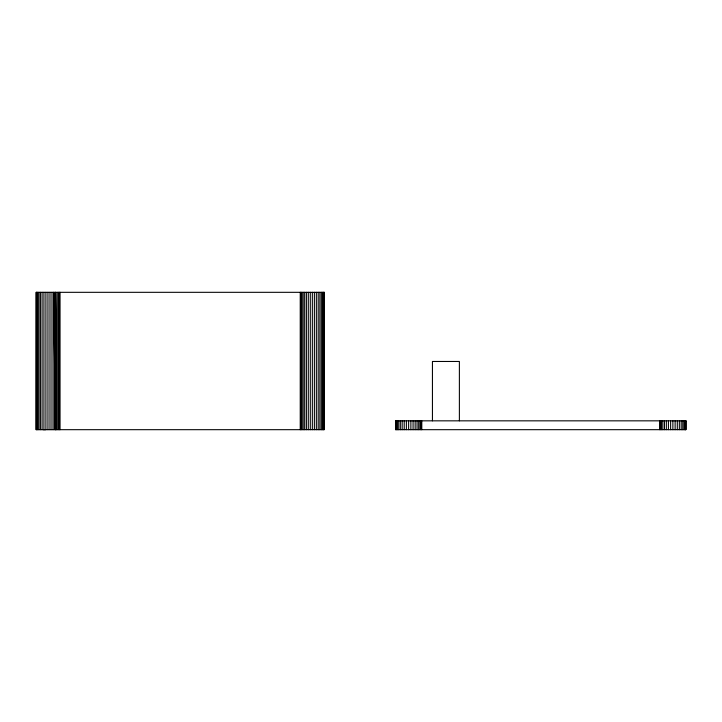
<?xml version="1.0" encoding="UTF-8"?>
<svg xmlns="http://www.w3.org/2000/svg" width="722" height="722" viewBox="0 0 722 722"><rect width="100%" height="100%" fill="white"/><g stroke="black" fill="none" stroke-linecap="round" stroke-linejoin="round"><path stroke-width="1.08" d="M43.365 429.68L45.91 429.68L45.91 292.32M53.879 429.68L53.879 292.32L55.612 429.68L55.612 292.32L57.137 429.68L57.137 292.32M55.287 429.68L53.879 292.32L55.143 429.68M55.612 292.32L56.433 429.68M685.747 420.836L685.747 429.68M685.665 420.836L685.665 429.68M685.061 420.836L685.061 429.68M684.086 420.836L684.086 429.68M682.786 420.836L682.786 429.68M681.189 420.836L681.189 429.68M679.339 420.836L679.339 429.68M677.299 420.836L677.299 429.68M675.124 420.836L675.124 429.68M672.877 420.836L672.877 429.68M670.621 420.836L670.621 429.68M668.428 420.836L668.428 429.68M666.352 420.836L666.352 429.68M664.466 420.836L664.466 429.68M662.805 420.836L662.805 429.68M661.442 420.836L661.442 429.68M660.395 420.836L660.395 429.68M659.709 420.836L659.709 429.68M459.382 420.836L459.382 361.469L432.442 361.469L432.442 420.836M421.792 420.836L421.792 429.68M421.106 420.836L421.106 429.68M420.069 420.836L420.069 429.68M418.697 420.836L418.697 429.68M417.045 420.836L417.045 429.68M415.15 420.836L415.15 429.68M413.074 420.836L413.074 429.68M410.881 420.836L410.881 429.68M408.625 420.836L408.625 429.68M406.378 420.836L406.378 429.68M404.203 420.836L404.203 429.68M402.163 420.836L402.163 429.68M400.322 420.836L400.322 429.68M398.724 420.836L398.724 429.68M397.416 420.836L397.416 429.68M396.45 420.836L396.45 429.68M395.755 420.836L395.755 429.68M324.061 292.32L323.952 429.68M323.393 292.32L323.393 429.68M322.508 292.32L322.508 429.68M321.317 292.32L321.317 429.68M319.873 292.32L319.873 429.68M318.194 292.32L318.194 429.68M316.344 292.32L316.344 429.68M314.377 292.32L314.377 429.68M312.337 292.32L312.337 429.68M310.289 292.32L310.289 429.68M308.294 292.32L308.294 429.68M306.399 292.32L306.399 429.68M304.666 292.32L304.666 429.68M303.15 292.32L303.15 429.68M301.877 292.32L301.877 429.68M300.893 292.32L300.893 429.68M300.235 292.32L300.235 429.68M60.052 292.32L60.052 429.68M59.384 292.32L59.384 429.68M58.401 292.32L58.401 429.68M51.993 292.32L51.993 429.68M49.989 292.32L49.989 429.68M47.95 292.32L47.95 429.68M43.934 292.32L43.934 429.68M42.084 292.32L42.084 429.68M40.414 292.32L40.414 429.68M38.961 292.32L38.961 429.68M37.779 292.32L37.779 429.68M36.885 292.32L36.885 429.68M36.326 292.32L36.217 429.68M324.178 292.32L36.1 292.32L36.1 429.68L324.178 429.68L324.178 292.32M685.9 420.836L395.602 420.836L395.602 429.68L685.9 429.68L685.9 420.836"/></g></svg>
